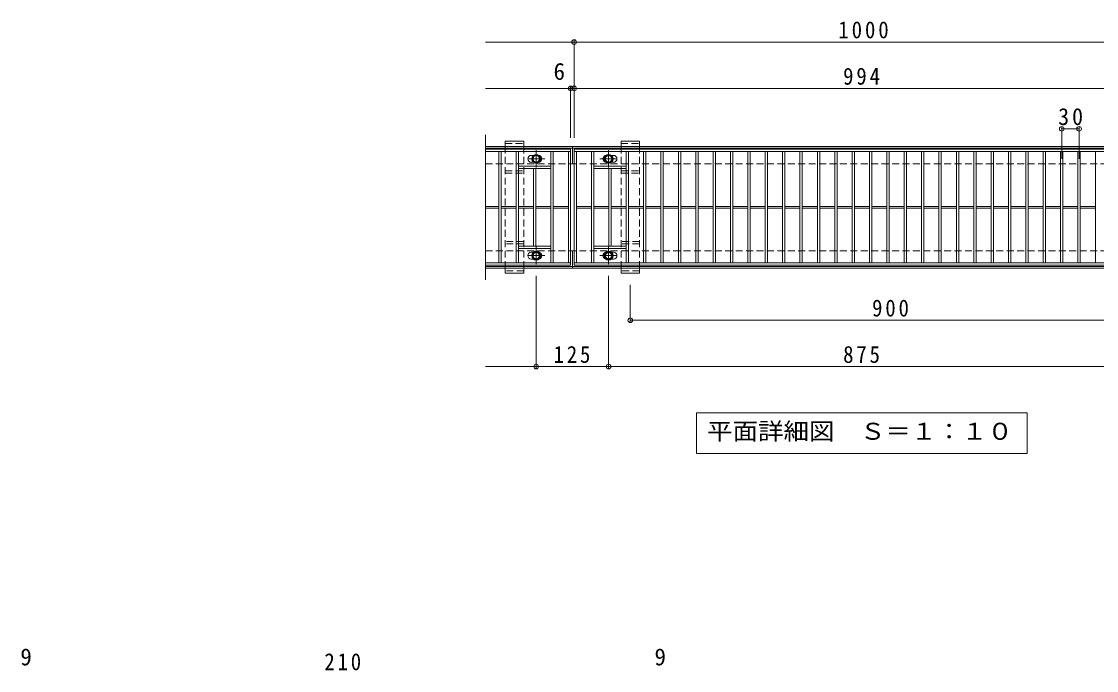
# Model space of a CAD drawing. Units: millimetres at full size, with parts at other scales. Extents: x -342 to 368, y -392 to 305.
# Drawn here: x -279.3 to 92, y 80.9 to 304.9 of the extents above; entities that cross this region are included whole.
import ezdxf
from ezdxf.enums import TextEntityAlignment as Align

# ---------------------------------------------------------------- set-up
doc = ezdxf.new("R2010")
doc.units = ezdxf.units.MM
doc.header["$LTSCALE"] = 2
doc.header["$PDMODE"] = 32
doc.header["$PDSIZE"] = 1.6
doc.linetypes.add('CHAIN1', pattern=[8, 5, -1, 1, -1])
doc.linetypes.add('DASHED1', pattern=[1.8, 1.2, -0.6])
for name, color, linetype, lineweight in [('C-1_躯体', 2, 'Continuous', 9), ('C-2_仕上', 3, 'Continuous', 9), ('C-4_文字', 7, 'Continuous', 9), ('C-5_建具', 7, 'Continuous', 9), ('C-8_ハッチ', 3, 'DASHED1', 9), ('C-B_衛生陶器', 2, 'Continuous', 9), ('D-4_文字', 7, 'Continuous', 9)]:
    doc.layers.add(name, color=color, linetype=linetype, lineweight=lineweight)
doc.styles.add('ＭＳ ゴシック', font='')
doc.styles.get('ＭＳ ゴシック').set_extended_font_data('MS Gothic')

msp = doc.modelspace()

# ---------------------------------------------------------------- linework, layer by layer
at = {"layer": 'C-1_躯体'}
for p, q in [((-119.021, 261.786), (140.979, 261.786)), ((-119.021, 261.186), (140.979, 261.186)), ((-89.021, 261.786), (-89.021, 255.786)), ((-89.021, 225.786), (-89.021, 219.786)), ((-119.021, 220.386), (140.979, 220.386)), ((-119.021, 219.786), (140.979, 219.786))]:
    msp.add_line(p, q, dxfattribs=at)
at = {"layer": 'C-1_躯体', "linetype": 'DASHED1'}
for p, q in [((-119.021, 255.786), (140.979, 255.786)), ((-119.021, 225.786), (140.979, 225.786))]:
    msp.add_line(p, q, dxfattribs=at)
at = {"layer": 'C-2_仕上'}
for p, q in [((-119.021, 265.786), (-119.021, 215.786)), ((-119.021, 260.786), (-89.621, 260.786)), ((-119.021, 259.986), (-89.621, 259.986)), ((-114.421, 221.586), (-114.421, 259.986)), ((-113.621, 221.586), (-113.621, 259.986)), ((-108.421, 221.586), (-108.421, 259.986)), ((-107.621, 221.586), (-107.621, 259.986)), ((-96.421, 221.586), (-96.421, 259.986)), ((-95.621, 221.586), (-95.621, 259.986)), ((-90.421, 259.986), (-90.421, 221.586)), ((-89.621, 220.786), (-89.621, 260.786)), ((-88.421, 260.786), (110.379, 260.786)), ((-88.421, 259.986), (110.379, 259.986)), ((-87.621, 221.586), (-87.621, 259.986)), ((-82.421, 221.586), (-82.421, 259.986)), ((-81.621, 221.586), (-81.621, 259.986)), ((-70.421, 221.586), (-70.421, 259.986)), ((-69.621, 221.586), (-69.621, 259.986)), ((-64.421, 221.586), (-64.421, 259.986)), ((-63.621, 221.586), (-63.621, 259.986)), ((-58.421, 221.586), (-58.421, 259.986)), ((-57.621, 221.586), (-57.621, 259.986)), ((-52.421, 221.586), (-52.421, 259.986)), ((-51.621, 221.586), (-51.621, 259.986)), ((-46.421, 221.586), (-46.421, 259.986)), ((-45.621, 221.586), (-45.621, 259.986)), ((-40.421, 221.586), (-40.421, 259.986)), ((-39.621, 221.586), (-39.621, 259.986)), ((-34.421, 221.586), (-34.421, 259.986)), ((-33.621, 221.586), (-33.621, 259.986)), ((-28.421, 221.586), (-28.421, 259.986)), ((-27.621, 221.586), (-27.621, 259.986)), ((-22.421, 221.586), (-22.421, 259.986)), ((-21.621, 221.586), (-21.621, 259.986)), ((-16.421, 221.586), (-16.421, 259.986)), ((-15.621, 221.586), (-15.621, 259.986)), ((-10.421, 221.586), (-10.421, 259.986)), ((-9.621, 221.586), (-9.621, 259.986)), ((-4.421, 221.586), (-4.421, 259.986)), ((-3.621, 221.586), (-3.621, 259.986)), ((1.579, 221.586), (1.579, 259.986)), ((2.379, 221.586), (2.379, 259.986)), ((7.579, 221.586), (7.579, 259.986)), ((8.379, 221.586), (8.379, 259.986)), ((13.579, 221.586), (13.579, 259.986)), ((14.379, 221.586), (14.379, 259.986)), ((19.579, 221.586), (19.579, 259.986)), ((20.379, 221.586), (20.379, 259.986)), ((25.579, 221.586), (25.579, 259.986)), ((26.379, 221.586), (26.379, 259.986)), ((31.579, 221.586), (31.579, 259.986)), ((32.379, 221.586), (32.379, 259.986)), ((37.579, 221.586), (37.579, 259.986)), ((38.379, 221.586), (38.379, 259.986)), ((43.579, 221.586), (43.579, 259.986)), ((44.379, 221.586), (44.379, 259.986)), ((49.579, 221.586), (49.579, 259.986)), ((50.379, 221.586), (50.379, 259.986)), ((55.579, 221.586), (55.579, 259.986)), ((56.379, 221.586), (56.379, 259.986)), ((61.579, 221.586), (61.579, 259.986)), ((62.379, 221.586), (62.379, 259.986)), ((67.579, 221.586), (67.579, 259.986)), ((68.379, 221.586), (68.379, 259.986)), ((73.579, 221.586), (73.579, 259.986)), ((74.379, 221.586), (74.379, 259.986)), ((79.579, 221.586), (79.579, 259.986)), ((80.379, 221.586), (80.379, 259.986)), ((85.579, 221.586), (85.579, 259.986)), ((86.379, 221.586), (86.379, 259.986)), ((91.579, 221.586), (91.579, 259.986)), ((-103.221, 258.686), (-102.502, 258.686)), ((-102.502, 256.286), (-103.221, 256.286)), ((-75.54, 258.686), (-74.821, 258.686)), ((-74.821, 256.286), (-75.54, 256.286)), ((-96.421, 254.986), (-107.621, 254.986)), ((-96.421, 254.186), (-107.621, 254.186)), ((-102.421, 227.386), (-102.421, 254.186)), ((-101.621, 227.386), (-101.621, 254.186)), ((-81.621, 254.986), (-70.421, 254.986)), ((-81.621, 254.186), (-70.421, 254.186)), ((-76.421, 227.386), (-76.421, 254.186)), ((-75.621, 227.386), (-75.621, 254.186)), ((-119.021, 241.086), (-114.421, 241.086)), ((-119.021, 240.486), (-114.421, 240.486)), ((-113.621, 241.086), (-108.421, 241.086)), ((-113.621, 240.486), (-108.421, 240.486)), ((-107.621, 241.086), (-102.421, 241.086)), ((-107.621, 240.486), (-102.421, 240.486)), ((-101.621, 241.086), (-96.421, 241.086)), ((-101.621, 240.486), (-96.421, 240.486)), ((-95.621, 241.086), (-90.421, 241.086)), ((-95.621, 240.486), (-90.421, 240.486)), ((-87.621, 241.086), (-82.421, 241.086)), ((-87.621, 240.486), (-82.421, 240.486)), ((-81.621, 241.086), (-76.421, 241.086)), ((-81.621, 240.486), (-76.421, 240.486)), ((-75.621, 241.086), (-70.421, 241.086)), ((-75.621, 240.486), (-70.421, 240.486)), ((-69.621, 241.086), (-64.421, 241.086)), ((-69.621, 240.486), (-64.421, 240.486)), ((-63.621, 241.086), (-58.421, 241.086)), ((-63.621, 240.486), (-58.421, 240.486)), ((-57.621, 241.086), (-52.421, 241.086)), ((-57.621, 240.486), (-52.421, 240.486)), ((-51.621, 241.086), (-46.421, 241.086)), ((-51.621, 240.486), (-46.421, 240.486)), ((-45.621, 241.086), (-40.421, 241.086)), ((-45.621, 240.486), (-40.421, 240.486)), ((-39.621, 241.086), (-34.421, 241.086)), ((-39.621, 240.486), (-34.421, 240.486)), ((-33.621, 241.086), (-28.421, 241.086)), ((-33.621, 240.486), (-28.421, 240.486)), ((-27.621, 241.086), (-22.421, 241.086)), ((-27.621, 240.486), (-22.421, 240.486)), ((-21.621, 241.086), (-16.421, 241.086)), ((-21.621, 240.486), (-16.421, 240.486)), ((-15.621, 241.086), (-10.421, 241.086)), ((-15.621, 240.486), (-10.421, 240.486)), ((-9.621, 241.086), (-4.421, 241.086)), ((-9.621, 240.486), (-4.421, 240.486)), ((-3.621, 241.086), (1.579, 241.086)), ((-3.621, 240.486), (1.579, 240.486)), ((2.379, 241.086), (7.579, 241.086)), ((2.379, 240.486), (7.579, 240.486)), ((8.379, 241.086), (13.579, 241.086)), ((8.379, 240.486), (13.579, 240.486)), ((14.379, 241.086), (19.579, 241.086)), ((14.379, 240.486), (19.579, 240.486)), ((20.379, 241.086), (25.579, 241.086)), ((20.379, 240.486), (25.579, 240.486)), ((26.379, 241.086), (31.579, 241.086)), ((26.379, 240.486), (31.579, 240.486)), ((32.379, 241.086), (37.579, 241.086)), ((32.379, 240.486), (37.579, 240.486)), ((38.379, 241.086), (43.579, 241.086)), ((38.379, 240.486), (43.579, 240.486)), ((44.379, 241.086), (49.579, 241.086)), ((44.379, 240.486), (49.579, 240.486)), ((50.379, 241.086), (55.579, 241.086)), ((50.379, 240.486), (55.579, 240.486)), ((56.379, 241.086), (61.579, 241.086)), ((56.379, 240.486), (61.579, 240.486)), ((62.379, 241.086), (67.579, 241.086)), ((62.379, 240.486), (67.579, 240.486)), ((68.379, 241.086), (73.579, 241.086)), ((68.379, 240.486), (73.579, 240.486)), ((74.379, 241.086), (79.579, 241.086)), ((74.379, 240.486), (79.579, 240.486)), ((80.379, 241.086), (85.579, 241.086)), ((80.379, 240.486), (85.579, 240.486)), ((86.379, 241.086), (91.579, 241.086)), ((86.379, 240.486), (91.579, 240.486)), ((-96.421, 227.386), (-107.621, 227.386)), ((-96.421, 226.586), (-107.621, 226.586)), ((-81.621, 227.386), (-70.421, 227.386)), ((-81.621, 226.586), (-70.421, 226.586)), ((-103.221, 225.286), (-102.502, 225.286)), ((-102.502, 222.886), (-103.221, 222.886)), ((-75.54, 225.286), (-74.821, 225.286)), ((-74.821, 222.886), (-75.54, 222.886)), ((-89.621, 221.586), (-119.021, 221.586)), ((-89.621, 220.786), (-119.021, 220.786)), ((110.379, 221.586), (-88.421, 221.586))]:
    msp.add_line(p, q, dxfattribs=at)
msp.add_lwpolyline([(110.379, 220.786), (-88.421, 220.786), (-88.421, 260.786)], dxfattribs=at)
for centre, start, end in [((-103.221, 257.486), 90, 180), ((-103.221, 257.486), 180, 270), ((-100.821, 257.486), 0, 73.66518), ((-100.821, 257.486), 286.33482, 0), ((-77.221, 257.486), 106.33482, 180), ((-77.221, 257.486), 180, 253.66518), ((-74.821, 257.486), 0, 90), ((-74.821, 257.486), 270, 0), ((-103.221, 224.086), 90, 180), ((-103.221, 224.086), 180, 270), ((-100.821, 224.086), 0, 73.66518), ((-100.821, 224.086), 286.33482, 0), ((-77.221, 224.086), 106.33482, 180), ((-77.221, 224.086), 180, 253.66518), ((-74.821, 224.086), 0, 90), ((-74.821, 224.086), 270, 0)]:
    msp.add_arc(centre, 1.2, start, end, dxfattribs=at)
at = {"layer": 'C-4_文字'}
for p, q in [((-119.021, 297.786), (-88.421, 297.786)), ((-88.421, 298.386), (-88.421, 264.786)), ((-88.421, 297.786), (111.579, 297.786)), ((-89.621, 282.386), (-89.621, 264.786)), ((-119.021, 281.786), (-89.621, 281.786)), ((-89.621, 281.786), (-88.421, 281.786)), ((-88.421, 281.786), (110.379, 281.786)), ((79.979, 268.446), (79.979, 257.439)), ((79.979, 267.846), (85.979, 267.846)), ((85.979, 268.446), (85.979, 257.439)), ((-101.521, 185.186), (-101.521, 217.086)), ((-76.521, 185.186), (-76.521, 217.086)), ((-69.021, 201.186), (-69.021, 213.986)), ((-69.021, 201.786), (110.979, 201.786)), ((-101.521, 185.786), (-119.021, 185.786)), ((-101.521, 185.786), (-76.521, 185.786)), ((-76.521, 185.786), (98.479, 185.786))]:
    msp.add_line(p, q, dxfattribs=at)
for p in [(-88.421, 297.786), (-89.621, 281.786), (-88.421, 281.786), (79.979, 267.846), (85.979, 267.846), (-69.021, 201.786), (-101.521, 185.786), (-76.521, 185.786)]:
    msp.add_point(p, dxfattribs=at)
at = {"layer": 'C-5_建具'}
for p, q in [((-46.121, 169.786), (68.079, 169.786)), ((-46.121, 169.786), (-46.121, 155.786)), ((68.079, 169.786), (68.079, 155.786)), ((-46.121, 155.786), (68.079, 155.786))]:
    msp.add_line(p, q, dxfattribs=at)
at = {"layer": 'C-8_ハッチ', "linetype": 'Continuous'}
for p, q in [((-112.221, 263.586), (-105.821, 263.586)), ((-112.221, 261.786), (-112.221, 263.586)), ((-105.821, 263.586), (-105.821, 261.786)), ((-72.221, 261.786), (-72.221, 263.586)), ((-112.221, 217.986), (-112.221, 219.786)), ((-65.821, 219.786), (-65.821, 217.986))]:
    msp.add_line(p, q, dxfattribs=at)
at = {"layer": 'C-8_ハッチ'}
for p, q in [((-112.221, 262.786), (-105.821, 262.786)), ((-112.221, 219.786), (-112.221, 261.786)), ((-105.821, 261.786), (-105.821, 219.786)), ((-72.221, 262.786), (-65.821, 262.786)), ((-72.221, 219.786), (-72.221, 261.786)), ((-65.821, 261.786), (-65.821, 219.786)), ((-112.221, 253.386), (-105.821, 253.386)), ((-112.221, 252.586), (-105.821, 252.586)), ((-72.221, 253.386), (-65.821, 253.386)), ((-72.221, 252.586), (-65.821, 252.586)), ((-105.821, 228.986), (-112.221, 228.986)), ((-105.821, 228.186), (-112.221, 228.186)), ((-65.821, 228.986), (-72.221, 228.986)), ((-65.821, 228.186), (-72.221, 228.186)), ((-105.821, 218.786), (-112.221, 218.786)), ((-65.821, 218.786), (-72.221, 218.786))]:
    msp.add_line(p, q, dxfattribs=at)
at = {"layer": 'C-8_ハッチ', "linetype": 'Continuous'}
for points in [[(-72.221, 263.586), (-65.821, 263.586), (-65.821, 261.786)], [(-105.821, 219.786), (-105.821, 217.986), (-112.221, 217.986)], [(-65.821, 217.986), (-72.221, 217.986), (-72.221, 219.786)]]:
    msp.add_lwpolyline(points, dxfattribs=at)
at = {"layer": 'C-B_衛生陶器', "color": 7, "linetype": 'CHAIN1'}
for p, q in [((-101.521, 254.486), (-101.521, 260.486)), ((-76.521, 254.486), (-76.521, 260.486)), ((-104.521, 257.486), (-98.521, 257.486)), ((-79.521, 257.486), (-73.521, 257.486)), ((-101.521, 221.086), (-101.521, 227.086)), ((-76.521, 221.086), (-76.521, 227.086)), ((-104.521, 224.086), (-98.521, 224.086)), ((-79.521, 224.086), (-73.521, 224.086))]:
    msp.add_line(p, q, dxfattribs=at)
at = {"layer": 'C-B_衛生陶器'}
for points in [[(-102.82, 256.736), (-101.521, 255.986), (-100.222, 256.736), (-100.222, 258.236), (-101.521, 258.986), (-102.82, 258.236)], [(-77.82, 256.736), (-76.521, 255.986), (-75.222, 256.736), (-75.222, 258.236), (-76.521, 258.986), (-77.82, 258.236)], [(-102.82, 223.336), (-101.521, 222.586), (-100.222, 223.336), (-100.222, 224.836), (-101.521, 225.586), (-102.82, 224.836)], [(-77.82, 223.336), (-76.521, 222.586), (-75.222, 223.336), (-75.222, 224.836), (-76.521, 225.586), (-77.82, 224.836)]]:
    msp.add_lwpolyline(points, close=True, dxfattribs=at)
for centre, radius in [((-101.521, 257.486), 1.55), ((-101.521, 257.486), 1.3), ((-101.521, 257.486), 1.1), ((-76.521, 257.486), 1.55), ((-76.521, 257.486), 1.3), ((-76.521, 257.486), 1.1), ((-101.521, 224.086), 1.55), ((-101.521, 224.086), 1.3), ((-101.521, 224.086), 1.1), ((-76.521, 224.086), 1.55), ((-76.521, 224.086), 1.3), ((-76.521, 224.086), 1.1)]:
    msp.add_circle(centre, radius, dxfattribs=at)

# ---------------------------------------------------------------- texts
at = {"layer": 'C-4_文字', "color": 2, "style": 'ＭＳ ゴシック'}
msp.add_text('6', height=5.865, dxfattribs=at).set_placement((-95.55, 282.986), align=Align.BOTTOM_LEFT)
at = {"layer": 'C-4_文字', "color": 2, "char_height": 5.865, "attachment_point": 7, "style": 'ＭＳ ゴシック'}
for s, insert in [('\\T1.28;\\W0.9;1000', (2.829, 298.986)), ('\\T1.27;\\W0.9;994', (4.479, 282.986)), ('\\T1.27;\\W0.95;30', (78.729, 269.046)), ('\\T1.27;\\W0.9;900', (14.479, 202.986)), ('\\T1.27;\\W0.9;125', (-95.521, 186.986)), ('\\T1.27;\\W0.9;875', (4.479, 186.986))]:
    msp.add_mtext(s, dxfattribs=dict(at, insert=insert))
at = {"layer": 'C-5_建具', "color": 2, "style": 'ＭＳ ゴシック', "width": 1.1}
msp.add_text('平面詳細図\u3000Ｓ＝１：１０', height=5.865, dxfattribs=at).set_placement((-42.521, 158.786), align=Align.BOTTOM_LEFT)
at = {"layer": 'D-4_文字', "color": 2, "style": 'ＭＳ ゴシック'}
for p in [(-279.679, 80.926), (-60.679, 80.926)]:
    msp.add_text('9', height=5.865, dxfattribs=at).set_placement(p, align=Align.BOTTOM_LEFT)
at = {"layer": 'D-4_文字', "color": 2, "insert": (-174.679, 80.926), "char_height": 5.865, "attachment_point": 7, "style": 'ＭＳ ゴシック'}
msp.add_mtext('\\T1.27;\\W0.9;210', dxfattribs=at)

doc.saveas('drawing.dxf')
